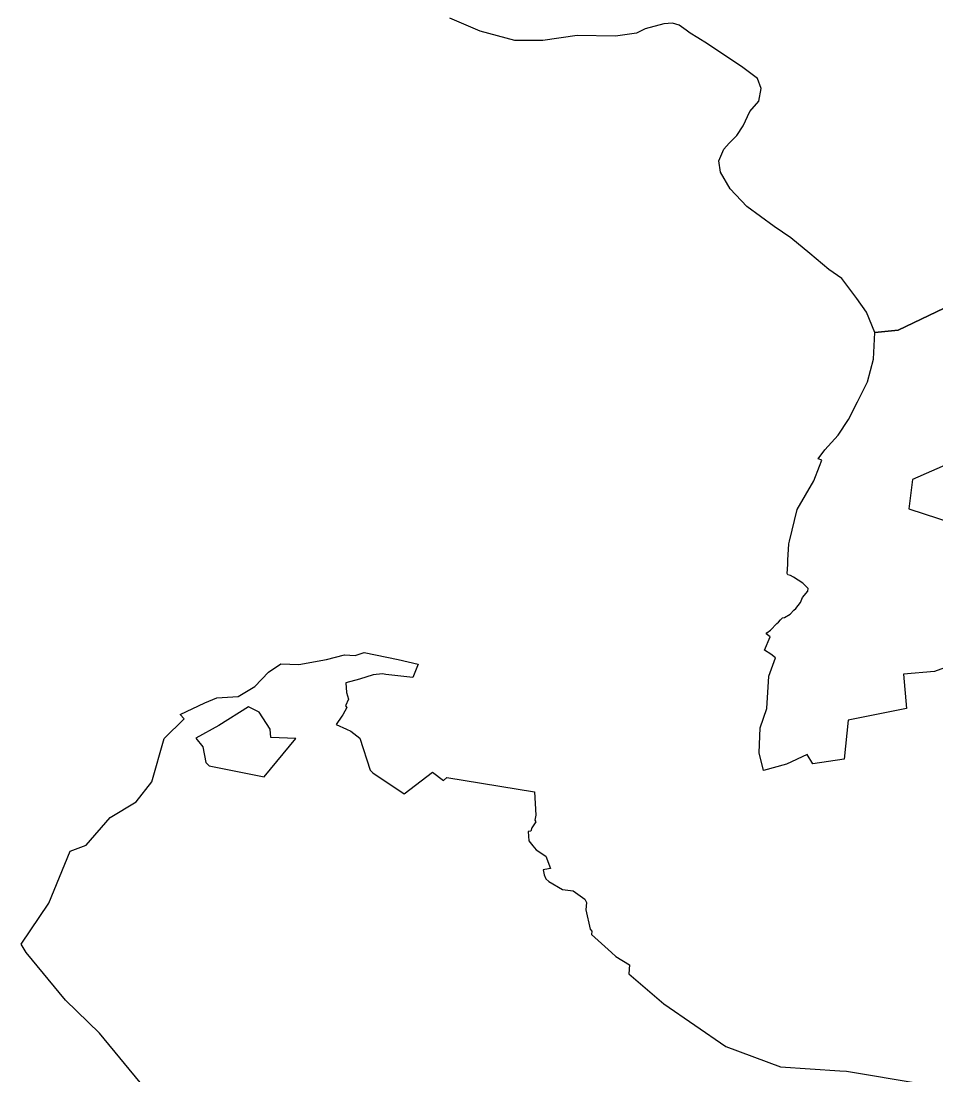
# Model space of a CAD drawing. Extents: x 544494 to 549037, y 1840490 to 1845220.
# Drawn here: x 545164 to 545944, y 1841895 to 1842794 of the extents above; entities that cross this region are included whole.
import ezdxf

# ---------------------------------------------------------------- set-up
doc = ezdxf.new("R2010")
doc.units = 0
doc.layers.add('Level 30', color=7, linetype='Continuous')

msp = doc.modelspace()

# ---------------------------------------------------------------- linework, layer by layer
at = {"layer": 'Level 30'}
for points in [[(545983.24, 1842564.83), (545911.5, 1842530.5), (545891.55, 1842528.63), (545884.54, 1842545.98), (545876.29, 1842557.42), (545863.53, 1842574.5), (545852.34, 1842582.33), (545836.15, 1842595.74), (545820.11, 1842609.33), (545805.93, 1842618.96), (545782.56, 1842636.03), (545768.41, 1842651.01), (545760.03, 1842665.16), (545758.74, 1842674.96), (545763.07, 1842684.67), (545767.52, 1842689.98), (545774.05, 1842696.53), (545779.37, 1842704.82), (545785.06, 1842716.97), (545792.79, 1842725.77), (545794.88, 1842736.52), (545791.7, 1842744.94), (545777.96, 1842755.29), (545763.81, 1842764.58), (545749, 1842774.57), (545740.91, 1842779.58), (545734.44, 1842783.74), (545730.86, 1842786.33), (545724.91, 1842790.37), (545719.29, 1842792.16), (545711.79, 1842791.62), (545696.09, 1842787.42), (545688.67, 1842783.75), (545670.76, 1842781.18), (545638.1, 1842781.64), (545608.92, 1842777.29), (545584.97, 1842777.31), (545555.41, 1842785.4), (545529.52, 1842796.51)], [(545978.23, 1842252.58), (545942.32, 1842239.69), (545916.06, 1842237.31), (545918.6, 1842208), (545868.96, 1842197.99), (545865.52, 1842164.81), (545838.89, 1842160.79), (545833.98, 1842168.99), (545816.4, 1842160.62), (545796.74, 1842155.22), (545793.03, 1842170.26), (545793.97, 1842191.7), (545799.6, 1842208.1), (545801.38, 1842235.69), (545807.01, 1842251.39), (545802.92, 1842254.33), (545797.64, 1842257.65), (545802.44, 1842269.18), (545799.19, 1842271.58), (545799.57, 1842272.6), (545802.75, 1842274.84), (545808.05, 1842280.6), (545809.5, 1842281.74), (545811.22, 1842283.7), (545813.03, 1842285.3), (545814.58, 1842285.5), (545819.47, 1842288.37), (545822.68, 1842291.78), (545824.46, 1842293.17), (545828.16, 1842298.38), (545830.05, 1842302.73), (545834.64, 1842308.09), (545834.77, 1842310.33), (545830.29, 1842314.98), (545822.41, 1842319.99), (545819.76, 1842321.36), (545817.49, 1842322.12), (545816.94, 1842323.22), (545817.38, 1842330.67), (545817.42, 1842334.36), (545818.39, 1842348.53), (545818.9281, 1842350.7819), (545825.36, 1842377.7), (545839.57, 1842402.21), (545844.5256, 1842414.7456), (545846.5, 1842419.74), (545843.4388, 1842420.9529), (545849.03, 1842428.6), (545860.36, 1842441.09), (545869.17, 1842454.25), (545876.9, 1842469.5), (545885.37, 1842486.61), (545890.55, 1842505.93), (545891.55, 1842528.63), (545911.5, 1842530.5), (545983.24, 1842564.83)], [(546000, 1842436.81), (545923.5944, 1842403.2042), (545920.57, 1842378.11), (545970.38, 1842361.94)], [(545269.88, 1841884.34), (545231.37, 1841931.39), (545202.21, 1841959.53), (545168.67, 1842000), (545164.5, 1842007.2), (545187.99, 1842042.05), (545206.25, 1842086.34), (545219.93, 1842091.72), (545240.33, 1842115.24), (545262.36, 1842128.62), (545275.97, 1842145.43), (545286.33, 1842182.54), (545303.32, 1842199.32), (545299.9295, 1842202.9025), (545321.02, 1842212.92), (545331.17, 1842217.11), (545349.27, 1842218.31), (545363.54, 1842226.84), (545375.19, 1842239.02), (545385.59, 1842246), (545401.13, 1842245.53), (545424.48, 1842249.85), (545440, 1842253.77), (545448.88, 1842253.22), (545456.67, 1842255.8), (545485.53, 1842249.83), (545502.58, 1842245.95), (545498.19, 1842234.48), (545475.07, 1842237.12), (545473.68, 1842237.26), (545472.35, 1842237.57), (545464.38, 1842236.81), (545452.76, 1842233.02), (545441.04, 1842229.82), (545441.57, 1842221.7), (545443.32, 1842215.99), (545440.9, 1842210.46), (545442.01, 1842208.93), (545438.55, 1842202.71), (545437.65, 1842201.61), (545432.82, 1842194.32), (545441.69, 1842190.42), (545445.39, 1842188.81), (545452.85, 1842182.68), (545461.66, 1842155.4), (545463.93, 1842153.18), (545490.81, 1842135.46), (545514.76, 1842153.82), (545524.14, 1842146.66), (545527.02, 1842149.2), (545601.69, 1842136.94), (545602.84, 1842117.04), (545601.94, 1842112.94), (545602.91, 1842111.35), (545599.41, 1842106.41), (545598.71, 1842103.64), (545596.36, 1842103.1), (545596.9, 1842095.17), (545600.35, 1842091.05), (545603.22, 1842087.58), (545611.26, 1842082.27), (545615.34, 1842071.59), (545610.51, 1842070.86), (545609.11, 1842070.63), (545610.12, 1842066.26), (545611.33, 1842062.85), (545613.84, 1842060.66), (545625.7, 1842053.82), (545634.69, 1842052.75), (545644.63, 1842045.62), (545646.07, 1842042.65), (545645.56, 1842036.44), (545649.12, 1842020.08), (545650.53, 1842018.17), (545650.38, 1842015.58), (545667.4, 1842000), (545670.98, 1841996.72), (545682.75, 1841989.62), (545682, 1841981.84), (545711.89, 1841956.3), (545764.69, 1841919.95), (545811.2, 1841902.51), (545861.7962, 1841899.253), (545867.59, 1841898.88), (545930.36, 1841888.54)]]:
    msp.add_lwpolyline(points, dxfattribs=at)
msp.add_lwpolyline([(545371.51, 1842149.83), (545398.59, 1842182.46), (545377.29, 1842183.47), (545376.73, 1842190.36), (545367.38, 1842205.02), (545358.21, 1842209.48), (545332.94, 1842193.69), (545313.3, 1842182.69), (545319.14, 1842175.38), (545321.82, 1842162), (545324.74, 1842159.22)], close=True, dxfattribs=at)

doc.saveas('drawing.dxf')
